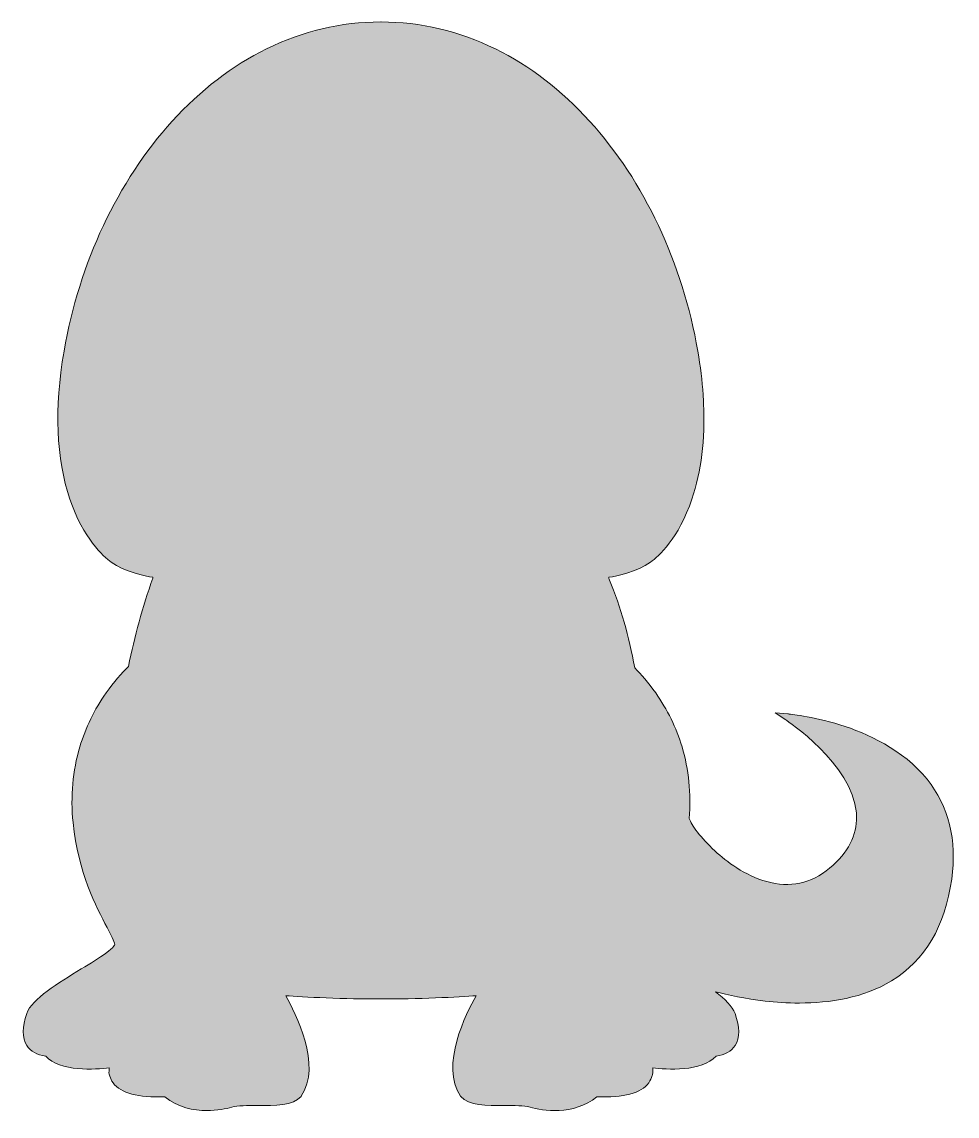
# Model space of a CAD drawing. Header units: millimetres. Extents: x -883 to 1566, y 87 to 598.
# Drawn here: x 1130 to 1566, y 87 to 598 of the extents above; entities that cross this region are included whole.
import ezdxf

# ---------------------------------------------------------------- set-up
doc = ezdxf.new("R2010")
doc.units = ezdxf.units.MM
doc.header["$MEASUREMENT"] = 0
doc.layers.add('Layer 1', color=7, linetype='Continuous')

msp = doc.modelspace()

# ---------------------------------------------------------------- hatches: boundary and pattern name
at = {"layer": 'Layer 1'}
h = msp.add_hatch(color=5, dxfattribs=at)
h.dxf.hatch_style = 2
edge = h.paths.add_edge_path()
edge.add_spline(control_points=[(1552.32, 244.4), (1541.07, 258.4), (1524, 265.94), (1511.66, 269.81), (1498.34, 273.98), (1487.82, 274.85), (1487.38, 274.89), (1487.38, 274.89), (1481.45, 275.35), (1481.45, 275.35), (1481.45, 275.35), (1486.43, 272.11), (1486.43, 272.11), (1486.74, 271.91), (1517.42, 251.6), (1519.33, 228.68), (1520.06, 219.86), (1516.39, 211.66), (1508.41, 204.31), (1499.96, 196.52), (1490.21, 193.79), (1479.43, 196.18), (1469.04, 198.48), (1460.11, 204.94), (1454.44, 209.95), (1447.75, 215.86), (1442.9, 222.24), (1441.56, 225.49), (1441.56, 225.49), (1441.29, 226.15), (1441.29, 226.15), (1442.25, 237.74), (1441.14, 248.96), (1437.97, 259.52), (1435.3, 268.44), (1431.16, 276.92), (1425.69, 284.71), (1422.34, 289.47), (1418.93, 293.36), (1415.9, 296.42), (1413.26, 311.06), (1409.35, 324.76), (1404.19, 337.36), (1404.19, 337.36), (1404.21, 337.37), (1404.21, 337.37), (1404.21, 337.37), (1404.18, 337.38), (1404.18, 337.38), (1404.09, 337.61), (1404, 337.84), (1403.9, 338.07), (1403.9, 338.07), (1403.86, 338.65), (1403.86, 338.65), (1407.49, 339.27), (1417.16, 341.25), (1423.31, 345.72), (1427.03, 348.43), (1436.37, 356.72), (1442.6, 375.11), (1446.98, 388.05), (1448.8, 402.95), (1448.06, 419.6), (1448.04, 421.03), (1447.96, 422.45), (1447.82, 423.87), (1447.37, 430.37), (1446.54, 437.13), (1445.34, 444.13), (1438.24, 485.36), (1420.32, 523.48), (1394.88, 551.48), (1381.68, 566), (1366.88, 577.35), (1350.9, 585.21), (1334, 593.52), (1316.08, 597.76), (1297.63, 597.82), (1297.63, 597.82), (1297.41, 597.82), (1297.41, 597.82), (1297.41, 597.82), (1297.41, 597.82), (1297.41, 597.82), (1278.96, 597.76), (1261.04, 593.52), (1244.14, 585.21), (1228.16, 577.35), (1213.36, 566), (1200.17, 551.48), (1174.72, 523.48), (1156.8, 485.36), (1149.7, 444.13), (1145.09, 417.32), (1146.01, 394.1), (1152.44, 375.11), (1158.67, 356.72), (1168.01, 348.43), (1171.74, 345.72), (1177.88, 341.25), (1187.55, 339.27), (1191.19, 338.65), (1191.19, 338.65), (1191.15, 338.23), (1191.15, 338.23), (1186.33, 324.81), (1182.53, 311.04), (1179.78, 297.06), (1176.6, 293.91), (1172.94, 289.81), (1169.36, 284.71), (1163.88, 276.92), (1159.74, 268.44), (1157.07, 259.52), (1153.73, 248.36), (1152.67, 236.48), (1153.93, 224.19), (1156.33, 200.65), (1164.75, 184.75), (1169.78, 175.25), (1171.68, 171.66), (1173.18, 168.83), (1173.37, 167.36), (1173.37, 167.24), (1173.24, 166.18), (1169.08, 163.16), (1166.14, 161.03), (1162.07, 158.54), (1157.76, 155.91), (1146.96, 149.32), (1134.73, 141.86), (1132.33, 135.15), (1130.05, 128.81), (1130.05, 123.78), (1132.33, 120.21), (1134.07, 117.47), (1137.13, 115.77), (1141.19, 115.26), (1147.59, 107.82), (1164.67, 109.01), (1170.73, 109.69), (1170.69, 109.28), (1170.67, 108.82), (1170.69, 108.34), (1170.53, 106.94), (1170.84, 106.33), (1171.05, 105.92), (1171.05, 105.92), (1171.06, 105.93), (1171.06, 105.93), (1171.35, 104.91), (1171.83, 103.84), (1172.59, 102.79), (1176.17, 97.9), (1184.31, 95.72), (1196.78, 96.3), (1202.94, 91.24), (1210.14, 89.82), (1216.3, 89.82), (1221.17, 89.82), (1225.4, 90.71), (1227.93, 91.4), (1230.84, 92.2), (1235.25, 92.16), (1239.91, 92.13), (1248.12, 92.07), (1256.6, 92.01), (1260.26, 96.38), (1260.26, 96.38), (1260.34, 96.49), (1260.34, 96.49), (1270.15, 110.69), (1257.66, 135.42), (1253.14, 143.4), (1260.64, 142.9), (1281.3, 141.67), (1297.52, 141.98), (1313.75, 141.67), (1334.4, 142.9), (1341.9, 143.4), (1337.38, 135.42), (1324.89, 110.69), (1334.7, 96.49), (1334.7, 96.49), (1334.79, 96.38), (1334.79, 96.38), (1338.44, 92.01), (1346.93, 92.07), (1355.13, 92.13), (1359.8, 92.16), (1364.2, 92.2), (1367.11, 91.4), (1372.84, 89.84), (1387.23, 87.24), (1398.26, 96.3), (1410.73, 95.72), (1418.87, 97.9), (1422.45, 102.79), (1423.26, 103.9), (1423.75, 105.03), (1424.03, 106.11), (1424.2, 106.51), (1424.32, 107.01), (1424.31, 107.68), (1424.38, 108.42), (1424.37, 109.1), (1424.31, 109.69), (1430.37, 109.01), (1447.46, 107.82), (1453.85, 115.26), (1457.91, 115.77), (1460.97, 117.47), (1462.72, 120.21), (1464.99, 123.78), (1464.99, 128.81), (1462.71, 135.15), (1461.55, 138.41), (1458.06, 141.84), (1453.54, 145.27), (1459.33, 143.78), (1467.5, 142), (1476.76, 140.94), (1481.6, 140.38), (1487.03, 139.99), (1492.75, 139.99), (1506.81, 139.99), (1522.64, 142.35), (1535.74, 150.38), (1551.31, 159.92), (1560.74, 175.87), (1563.76, 197.79), (1566.29, 216.12), (1562.44, 231.8), (1552.32, 244.4)], knot_values=[0, 0, 0, 0, 1, 1, 1, 2, 2, 2, 3, 3, 3, 4, 4, 4, 5, 5, 5, 6, 6, 6, 7, 7, 7, 8, 8, 8, 9, 9, 9, 10, 10, 10, 11, 11, 11, 12, 12, 12, 13, 13, 13, 14, 14, 14, 15, 15, 15, 16, 16, 16, 17, 17, 17, 18, 18, 18, 19, 19, 19, 20, 20, 20, 21, 21, 21, 22, 22, 22, 23, 23, 23, 24, 24, 24, 25, 25, 25, 26, 26, 26, 27, 27, 27, 28, 28, 28, 29, 29, 29, 30, 30, 30, 31, 31, 31, 32, 32, 32, 33, 33, 33, 34, 34, 34, 35, 35, 35, 36, 36, 36, 37, 37, 37, 38, 38, 38, 39, 39, 39, 40, 40, 40, 41, 41, 41, 42, 42, 42, 43, 43, 43, 44, 44, 44, 45, 45, 45, 46, 46, 46, 47, 47, 47, 48, 48, 48, 49, 49, 49, 50, 50, 50, 51, 51, 51, 52, 52, 52, 53, 53, 53, 54, 54, 54, 55, 55, 55, 56, 56, 56, 57, 57, 57, 58, 58, 58, 59, 59, 59, 60, 60, 60, 61, 61, 61, 62, 62, 62, 63, 63, 63, 64, 64, 64, 65, 65, 65, 66, 66, 66, 67, 67, 67, 68, 68, 68, 69, 69, 69, 70, 70, 70, 71, 71, 71, 72, 72, 72, 73, 73, 73, 74, 74, 74, 75, 75, 75, 76, 76, 76, 77, 77, 77, 78, 78, 78, 78], degree=3, periodic=1)

# ---------------------------------------------------------------- linework, layer by layer
at = {"layer": 'Layer 1', "lineweight": 0}
msp.add_open_spline([(1552.32, 244.4), (1541.07, 258.4), (1524, 265.94), (1511.66, 269.81), (1498.34, 273.98), (1487.82, 274.85), (1487.38, 274.89), (1487.38, 274.89), (1481.45, 275.35), (1481.45, 275.35), (1481.45, 275.35), (1486.43, 272.11), (1486.43, 272.11), (1486.74, 271.91), (1517.42, 251.6), (1519.33, 228.68), (1520.06, 219.86), (1516.39, 211.66), (1508.41, 204.31), (1499.96, 196.52), (1490.21, 193.79), (1479.43, 196.18), (1469.04, 198.48), (1460.11, 204.94), (1454.44, 209.95), (1447.75, 215.86), (1442.9, 222.24), (1441.56, 225.49), (1441.56, 225.49), (1441.29, 226.15), (1441.29, 226.15), (1442.25, 237.74), (1441.14, 248.96), (1437.97, 259.52), (1435.3, 268.44), (1431.16, 276.92), (1425.69, 284.71), (1422.34, 289.47), (1418.93, 293.36), (1415.9, 296.42), (1413.26, 311.06), (1409.35, 324.76), (1404.19, 337.36), (1404.19, 337.36), (1404.21, 337.37), (1404.21, 337.37), (1404.21, 337.37), (1404.18, 337.38), (1404.18, 337.38), (1404.09, 337.61), (1404, 337.84), (1403.9, 338.07), (1403.9, 338.07), (1403.86, 338.65), (1403.86, 338.65), (1407.49, 339.27), (1417.16, 341.25), (1423.31, 345.72), (1427.03, 348.43), (1436.37, 356.72), (1442.6, 375.11), (1446.98, 388.05), (1448.8, 402.95), (1448.06, 419.6), (1448.04, 421.03), (1447.96, 422.45), (1447.82, 423.87), (1447.37, 430.37), (1446.54, 437.13), (1445.34, 444.13), (1438.24, 485.36), (1420.32, 523.48), (1394.88, 551.48), (1381.68, 566), (1366.88, 577.35), (1350.9, 585.21), (1334, 593.52), (1316.08, 597.76), (1297.63, 597.82), (1297.63, 597.82), (1297.41, 597.82), (1297.41, 597.82), (1297.41, 597.82), (1297.41, 597.82), (1297.41, 597.82), (1278.96, 597.76), (1261.04, 593.52), (1244.14, 585.21), (1228.16, 577.35), (1213.36, 566), (1200.17, 551.48), (1174.72, 523.48), (1156.8, 485.36), (1149.7, 444.13), (1145.09, 417.32), (1146.01, 394.1), (1152.44, 375.11), (1158.67, 356.72), (1168.01, 348.43), (1171.74, 345.72), (1177.88, 341.25), (1187.55, 339.27), (1191.19, 338.65), (1191.19, 338.65), (1191.15, 338.23), (1191.15, 338.23), (1186.33, 324.81), (1182.53, 311.04), (1179.78, 297.06), (1176.6, 293.91), (1172.94, 289.81), (1169.36, 284.71), (1163.88, 276.92), (1159.74, 268.44), (1157.07, 259.52), (1153.73, 248.36), (1152.67, 236.48), (1153.93, 224.19), (1156.33, 200.65), (1164.75, 184.75), (1169.78, 175.25), (1171.68, 171.66), (1173.18, 168.83), (1173.37, 167.36), (1173.37, 167.24), (1173.24, 166.18), (1169.08, 163.16), (1166.14, 161.03), (1162.07, 158.54), (1157.76, 155.91), (1146.96, 149.32), (1134.73, 141.86), (1132.33, 135.15), (1130.05, 128.81), (1130.05, 123.78), (1132.33, 120.21), (1134.07, 117.47), (1137.13, 115.77), (1141.19, 115.26), (1147.59, 107.82), (1164.67, 109.01), (1170.73, 109.69), (1170.69, 109.28), (1170.67, 108.82), (1170.69, 108.34), (1170.53, 106.94), (1170.84, 106.33), (1171.05, 105.92), (1171.05, 105.92), (1171.06, 105.93), (1171.06, 105.93), (1171.35, 104.91), (1171.83, 103.84), (1172.59, 102.79), (1176.17, 97.9), (1184.31, 95.72), (1196.78, 96.3), (1202.94, 91.24), (1210.14, 89.82), (1216.3, 89.82), (1221.17, 89.82), (1225.4, 90.71), (1227.93, 91.4), (1230.84, 92.2), (1235.25, 92.16), (1239.91, 92.13), (1248.12, 92.07), (1256.6, 92.01), (1260.26, 96.38), (1260.26, 96.38), (1260.34, 96.49), (1260.34, 96.49), (1270.15, 110.69), (1257.66, 135.42), (1253.14, 143.4), (1260.64, 142.9), (1281.3, 141.67), (1297.52, 141.98), (1313.75, 141.67), (1334.4, 142.9), (1341.9, 143.4), (1337.38, 135.42), (1324.89, 110.69), (1334.7, 96.49), (1334.7, 96.49), (1334.79, 96.38), (1334.79, 96.38), (1338.44, 92.01), (1346.93, 92.07), (1355.13, 92.13), (1359.8, 92.16), (1364.2, 92.2), (1367.11, 91.4), (1372.84, 89.84), (1387.23, 87.24), (1398.26, 96.3), (1410.73, 95.72), (1418.87, 97.9), (1422.45, 102.79), (1423.26, 103.9), (1423.75, 105.03), (1424.03, 106.11), (1424.2, 106.51), (1424.32, 107.01), (1424.31, 107.68), (1424.38, 108.42), (1424.37, 109.1), (1424.31, 109.69), (1430.37, 109.01), (1447.46, 107.82), (1453.85, 115.26), (1457.91, 115.77), (1460.97, 117.47), (1462.72, 120.21), (1464.99, 123.78), (1464.99, 128.81), (1462.71, 135.15), (1461.55, 138.41), (1458.06, 141.84), (1453.54, 145.27), (1459.33, 143.78), (1467.5, 142), (1476.76, 140.94), (1481.6, 140.38), (1487.03, 139.99), (1492.75, 139.99), (1506.81, 139.99), (1522.64, 142.35), (1535.74, 150.38), (1551.31, 159.92), (1560.74, 175.87), (1563.76, 197.79), (1566.29, 216.12), (1562.44, 231.8), (1552.32, 244.4)], degree=3, knots=[0, 0, 0, 0, 1, 1, 1, 2, 2, 2, 3, 3, 3, 4, 4, 4, 5, 5, 5, 6, 6, 6, 7, 7, 7, 8, 8, 8, 9, 9, 9, 10, 10, 10, 11, 11, 11, 12, 12, 12, 13, 13, 13, 14, 14, 14, 15, 15, 15, 16, 16, 16, 17, 17, 17, 18, 18, 18, 19, 19, 19, 20, 20, 20, 21, 21, 21, 22, 22, 22, 23, 23, 23, 24, 24, 24, 25, 25, 25, 26, 26, 26, 27, 27, 27, 28, 28, 28, 29, 29, 29, 30, 30, 30, 31, 31, 31, 32, 32, 32, 33, 33, 33, 34, 34, 34, 35, 35, 35, 36, 36, 36, 37, 37, 37, 38, 38, 38, 39, 39, 39, 40, 40, 40, 41, 41, 41, 42, 42, 42, 43, 43, 43, 44, 44, 44, 45, 45, 45, 46, 46, 46, 47, 47, 47, 48, 48, 48, 49, 49, 49, 50, 50, 50, 51, 51, 51, 52, 52, 52, 53, 53, 53, 54, 54, 54, 55, 55, 55, 56, 56, 56, 57, 57, 57, 58, 58, 58, 59, 59, 59, 60, 60, 60, 61, 61, 61, 62, 62, 62, 63, 63, 63, 64, 64, 64, 65, 65, 65, 66, 66, 66, 67, 67, 67, 68, 68, 68, 69, 69, 69, 70, 70, 70, 71, 71, 71, 72, 72, 72, 73, 73, 73, 74, 74, 74, 75, 75, 75, 76, 76, 76, 77, 77, 77, 78, 78, 78, 78], dxfattribs=at)

doc.saveas('drawing.dxf')
